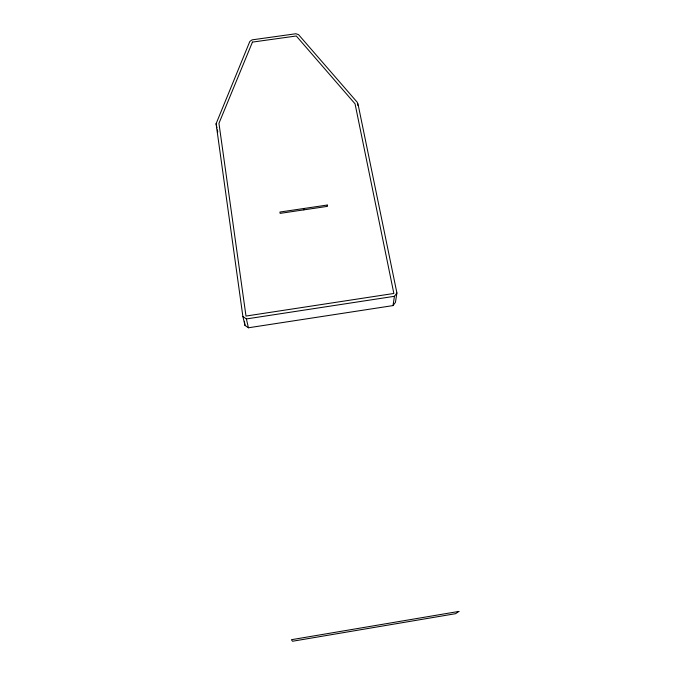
<?xml version="1.0" encoding="UTF-8"?>
<svg xmlns="http://www.w3.org/2000/svg" width="675" height="675" viewBox="0 0 675 675"><rect width="100%" height="100%" fill="white"/><g stroke="black" fill="none" stroke-linecap="round" stroke-linejoin="round"><path stroke-width="1.01" d="M357.792 105.376L357.353 102.397L298.544 34.644L295.869 33.75L252.079 39.859L249.826 41.445L216.093 123.736L242.89 316.533L244.991 325.418L248.425 327.78L393.019 305.598L395.44 302.358L396.917 292.992L357.877 103.427M393.019 305.598L394.436 296.3L396.917 292.992M242.89 316.533L246.4 318.938L394.436 296.3M246.4 318.938L248.425 327.78M216.093 123.736L216.928 127.837M217.35 129.887L217.772 131.946M303.607 208.541L303.834 209.857M244.418 321.258L244.991 325.418M252.442 42.103L218.953 123.322L245.995 316.06L393.854 293.465L355.058 103.832L296.283 35.986L252.442 42.103M458.907 611.415L455.617 613.676L292.511 641.25L291.406 639.714L458.907 611.415M327.24 205.048L279.923 212.043L280.133 213.368L327.476 206.356L327.24 205.048"/></g></svg>
